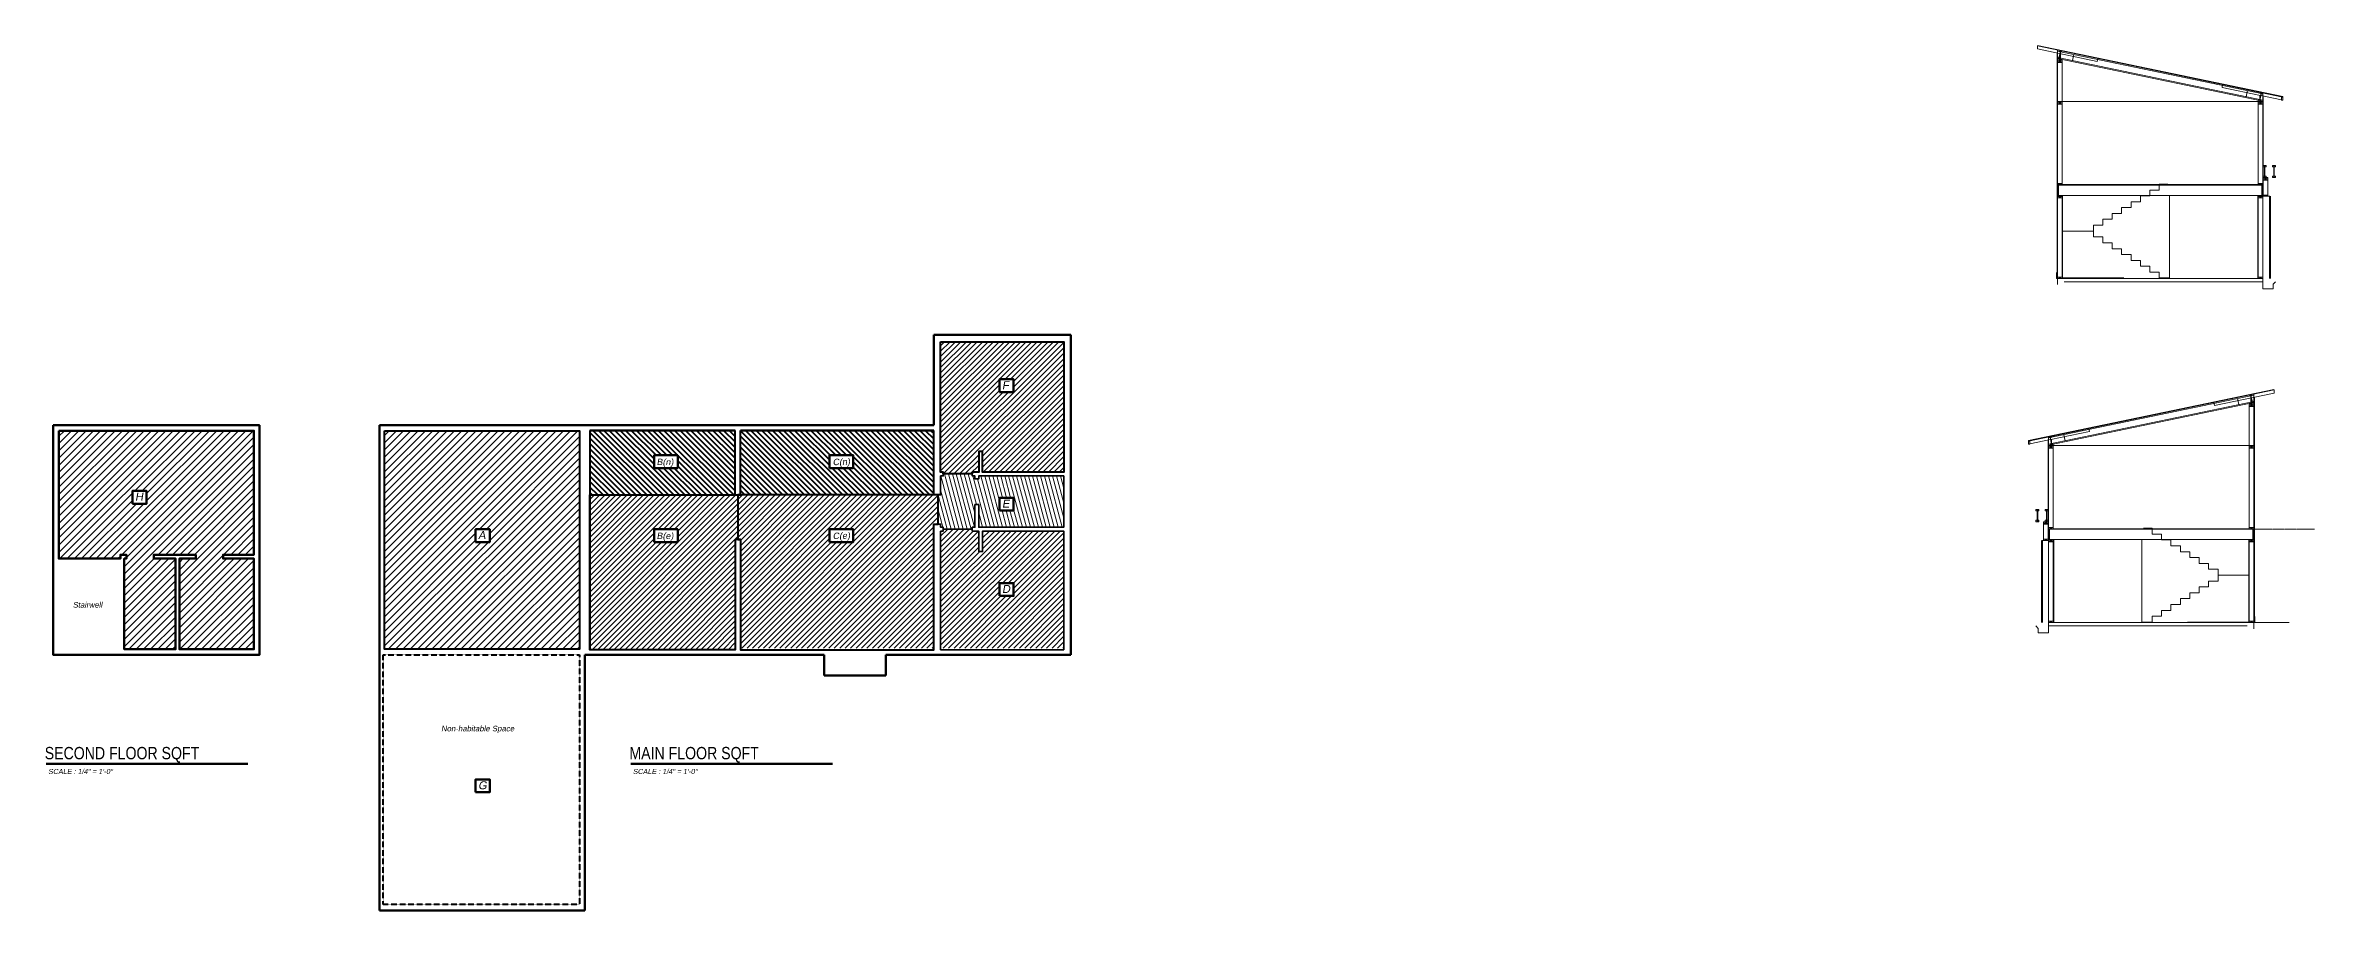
# Model space of a CAD drawing. Header units: inches. Extents: x -3905 to 10892, y 1064 to 9590.
# Drawn here: x -3905 to -1253, y 2742 to 3753 of the extents above; entities that cross this region are included whole.
import ezdxf

# ---------------------------------------------------------------- set-up
doc = ezdxf.new("R2010")
doc.units = ezdxf.units.IN
doc.header["$MEASUREMENT"] = 0
doc.linetypes.add('HIDDEN', pattern=[0.375, 0.25, -0.125])
doc.linetypes.add('MYPHANTOM', pattern=[1.6875, 1.25, -0.0625, 0.125, -0.0625, 0.125, -0.0625])
doc.layers.add('ELEVATIONS', color=40, linetype='Continuous', lineweight=0)
doc.layers.add('Footage', color=84, linetype='Continuous')
doc.styles.get("Standard").update_dxf_attribs({"font": 'arial.ttf', "oblique": 10})
doc.styles.add('Title', font='swissck.ttf')
pattern_1 = [(45, (-4630.045, 733.6212), (-3.1819805, 3.1819805), [])]

# ---------------------------------------------------------------- blocks, each defined once
blk = doc.blocks.new('*U461')
at = {"color": 0, "lineweight": 0}
blk.add_line((0, 0), (5.5, 1.5), dxfattribs=at)
blk.add_lwpolyline([(0, 0), (5.5, 0), (5.5, 1.5), (0, 1.5)], close=True, dxfattribs=at)
blk = doc.blocks.new('*U24')
at = {"color": 0}
for p, q in [((0.96875, 0.5625), (0.96875, 8.9375)), ((1.34375, 8.9375), (0.96875, 8.9375)), ((1.34375, 0.5625), (0.96875, 0.5625)), ((1.34375, 0.5625), (1.34375, 8.9375))]:
    blk.add_line(p, q, dxfattribs=at)
for points in [[(1.34375, 8.375), (2.3125, 8.375), (2.3125, 9.5), (0, 9.5), (0, 8.375), (0.96875, 8.375)], [(1.34375, 1.125), (2.3125, 1.125), (2.3125, 0), (0, 0), (0, 1.125), (0.96875, 1.125)]]:
    blk.add_lwpolyline(points, dxfattribs=at)
blk = doc.blocks.new('BCI 9-12')
at = {"color": 0}
for p, q in [((0.96875, 0.5625), (0.96875, 8.9375)), ((1.34375, 8.9375), (0.96875, 8.9375)), ((1.34375, 0.5625), (0.96875, 0.5625)), ((1.34375, 0.5625), (1.34375, 8.9375))]:
    blk.add_line(p, q, dxfattribs=at)
for points in [[(1.34375, 8.375), (2.3125, 8.375), (2.3125, 9.5), (0, 9.5), (0, 8.375), (0.96875, 8.375)], [(1.34375, 1.125), (2.3125, 1.125), (2.3125, 0), (0, 0), (0, 1.125), (0.96875, 1.125)]]:
    blk.add_lwpolyline(points, dxfattribs=at)
blk = doc.blocks.new('*U23')
at = {"color": 0}
for p, q in [((0.96875, 0.5625), (0.96875, 8.9375)), ((1.34375, 8.9375), (0.96875, 8.9375)), ((1.34375, 0.5625), (0.96875, 0.5625)), ((1.34375, 0.5625), (1.34375, 8.9375))]:
    blk.add_line(p, q, dxfattribs=at)
for points in [[(1.34375, 8.375), (2.3125, 8.375), (2.3125, 9.5), (0, 9.5), (0, 8.375), (0.96875, 8.375)], [(1.34375, 1.125), (2.3125, 1.125), (2.3125, 0), (0, 0), (0, 1.125), (0.96875, 1.125)]]:
    blk.add_lwpolyline(points, dxfattribs=at)

msp = doc.modelspace()

# ---------------------------------------------------------------- hatches: boundary and pattern name
at = {"layer": 'Footage', "linetype": 'Continuous', "lineweight": 5}
h = msp.add_hatch(dxfattribs=at)
h.set_pattern_fill('ANSI31', color=254, scale=36)
h.set_pattern_definition(pattern_1)
h.paths.add_polyline_path([(-2714.79878, 3406.80251), (-2858.79878, 3406.80251), (-2858.79878, 3254.55251), (-2854.79878, 3254.55251), (-2855.79878, 3252.30251), (-2821.79878, 3252.30251), (-2821.79878, 3254.55251), (-2814.29878, 3254.55251), (-2814.29878, 3278.55251), (-2809.79878, 3278.55251), (-2809.79878, 3254.55251), (-2714.79878, 3254.55251)])
h.paths.add_polyline_path([(-2790.01748, 3362.93373), (-2773.43924, 3362.93373), (-2773.43924, 3347.99974), (-2790.01748, 3347.99974)], flags=16)
h.paths.add_polyline_path([(-2789.38695, 3349.09401), (-2775.08237, 3349.09401), (-2775.08237, 3363.12114), (-2789.38695, 3363.12114)], flags=24)
at = {"layer": 'Footage', "linetype": 'Continuous', "lineweight": 9}
h = msp.add_hatch(dxfattribs=at)
h.set_pattern_fill('ANSI31', color=254, scale=48)
h.set_pattern_definition([(45, (-4190.465, 0), (-4.242641, 4.242641), [])])
h.paths.add_polyline_path([(-3661.4512, 3302.80251), (-3889.4512, 3302.80251), (-3889.4512, 3153.30251), (-3817.4512, 3153.30251), (-3817.4512, 3157.80251), (-3810.4512, 3157.80251), (-3810.4512, 3153.30251), (-3812.9512, 3153.30251), (-3812.9512, 3047.30251), (-3752.9512, 3047.30251), (-3752.9512, 3153.30251), (-3778.44648, 3153.30251), (-3778.4512, 3157.80251), (-3729.4512, 3157.80251), (-3729.45336, 3153.30251), (-3748.4512, 3153.30251), (-3748.4512, 3047.30251), (-3661.4512, 3047.30251), (-3661.4512, 3153.30251), (-3697.4512, 3153.30251), (-3697.4512, 3157.80251), (-3661.4512, 3157.80251)])
h.paths.add_polyline_path([(-3786.76772, 3217.46466), (-3803.34596, 3217.46466), (-3803.34596, 3232.39865), (-3786.76772, 3232.39865)], flags=16)
h.paths.add_polyline_path([(-3802.71543, 3218.55893), (-3786.95647, 3218.55893), (-3786.95647, 3232.58606), (-3802.71543, 3232.58606)], flags=24)
at = {"layer": 'Footage', "linetype": 'Continuous', "lineweight": 5}
h = msp.add_hatch(dxfattribs=at)
h.set_pattern_fill('ANSI31', color=254, scale=48)
h.set_pattern_definition([(45, (-4630.045, 733.621), (-4.242641, 4.242641), [])])
h.paths.add_polyline_path([(-3280.79878, 3302.80251), (-3508.79878, 3302.80251), (-3508.79878, 3047.30251), (-3280.79878, 3047.30251)])
h.paths.add_polyline_path([(-3402.30982, 3187.68823), (-3385.73157, 3187.68823), (-3385.73157, 3172.75424), (-3402.30982, 3172.75424)], flags=16)
h.paths.add_polyline_path([(-3401.69842, 3173.84851), (-3386.622, 3173.84851), (-3386.622, 3187.87564), (-3401.69842, 3187.87564)], flags=24)
at = {"layer": 'Footage', "linetype": 'Continuous', "lineweight": 40}
h = msp.add_hatch(dxfattribs=at)
h.set_pattern_fill('ANSI31', color=256, scale=36, angle=90)
h.paths.add_polyline_path([(-3098.79878, 3303.30251), (-3268.79878, 3303.30251), (-3268.79878, 3227.80251), (-3098.79878, 3227.80251)])
h.paths.add_polyline_path([(-3165.99966, 3259.1589), (-3193.72056, 3259.1589), (-3193.72056, 3274.0929), (-3165.99966, 3274.0929)], flags=16)
h.paths.add_polyline_path([(-3193.59203, 3257.93956), (-3167.21464, 3257.93956), (-3167.21464, 3272.65178), (-3193.59203, 3272.65178)], flags=24)
h = msp.add_hatch(dxfattribs=at)
h.set_pattern_fill('ANSI31', color=256, scale=36, angle=90)
h.paths.add_polyline_path([(-2866.79878, 3303.30251), (-3092.79878, 3303.30251), (-3092.79878, 3227.80251), (-2866.79878, 3227.80251)])
h.paths.add_polyline_path([(-2988.80364, 3259.1589), (-2988.80364, 3274.0929), (-2960.97821, 3274.0929), (-2960.97821, 3259.1589)], flags=16)
h.paths.add_polyline_path([(-2987.57912, 3257.75988), (-2960.63559, 3258.51248), (-2961.04638, 3273.21896), (-2987.98991, 3272.46636)], flags=24)
at = {"layer": 'Footage', "linetype": 'Continuous', "lineweight": 5}
h = msp.add_hatch(dxfattribs=at)
h.set_pattern_fill('ANSI31', color=254, scale=36, angle=60)
h.set_pattern_definition([(105, (-4630.045, 733.6212), (-4.346666, -1.164686), [])])
h.paths.add_polyline_path([(-2714.79878, 3250.05251), (-2814.29878, 3250.05251), (-2814.29878, 3246.55251), (-2818.79878, 3246.55251), (-2818.79878, 3250.05251), (-2821.79878, 3250.05251), (-2821.79878, 3252.30251), (-2855.79878, 3252.30251), (-2855.79878, 3250.05251), (-2858.79878, 3250.05251), (-2858.79878, 3227.80251), (-2861.79878, 3227.80251), (-2861.79878, 3193.80251), (-2858.79878, 3193.80251), (-2858.79878, 3190.05251), (-2855.79878, 3190.05251), (-2855.79878, 3187.80251), (-2821.79878, 3187.80251), (-2821.79878, 3190.05251), (-2818.79878, 3190.05251), (-2818.79878, 3216.55251), (-2814.29878, 3216.55251), (-2814.29878, 3190.05251), (-2714.79878, 3190.05251)])
h.paths.add_polyline_path([(-2773.43924, 3209.43426), (-2790.01748, 3209.43426), (-2790.01748, 3224.36825), (-2773.43924, 3224.36825)], flags=16)
h.paths.add_polyline_path([(-2789.38695, 3210.52853), (-2774.3488, 3210.52853), (-2774.3488, 3224.55566), (-2789.38695, 3224.55566)], flags=24)
h = msp.add_hatch(dxfattribs=at)
h.set_pattern_fill('ANSI31', color=254, scale=36)
h.paths.add_polyline_path([(-3098.79878, 3175.80251), (-3095.79878, 3175.80251), (-3095.79878, 3227.80251), (-3098.79878, 3227.80251), (-3268.79878, 3227.80251), (-3268.79878, 3046.80251), (-3098.79878, 3046.80251)])
h.paths.add_polyline_path([(-3165.99966, 3172.75424), (-3193.72056, 3172.75424), (-3193.72056, 3187.68823), (-3165.99966, 3187.68823)], flags=16)
h.paths.add_polyline_path([(-3193.59203, 3171.5349), (-3166.05624, 3171.5349), (-3166.05624, 3186.24712), (-3193.59203, 3186.24712)], flags=24)
h = msp.add_hatch(dxfattribs=at)
h.set_pattern_fill('ANSI31', color=254, scale=36)
h.set_pattern_definition(pattern_1)
h.paths.add_polyline_path([(-2866.79878, 3193.80251), (-2861.79878, 3193.80251), (-2861.79878, 3227.80251), (-3095.79878, 3227.80251), (-3095.79878, 3175.80251), (-3092.79878, 3175.80251), (-3092.79878, 3048.80251), (-2866.79878, 3048.80251)])
h.paths.add_polyline_path([(-2988.80364, 3172.75424), (-2988.80364, 3187.68823)], flags=16)
h.paths.add_polyline_path([(-2988.28097, 3173.6093), (-2960.84212, 3173.6093), (-2960.84212, 3188.11485), (-2988.28097, 3188.11485)], flags=16)
h = msp.add_hatch(dxfattribs=at)
h.set_pattern_fill('ANSI31', color=254, scale=36)
h.set_pattern_definition(pattern_1)
h.paths.add_polyline_path([(-2714.79878, 3185.55251), (-2809.79878, 3185.55251), (-2809.79878, 3161.55251), (-2814.29878, 3161.55251), (-2814.29878, 3185.55251), (-2821.79878, 3185.55251), (-2821.79878, 3187.80251), (-2855.79878, 3187.80251), (-2855.79878, 3185.55251), (-2858.79878, 3185.55251), (-2858.79878, 3048.80251), (-2714.79878, 3048.80251)])
h.paths.add_polyline_path([(-2790.01748, 3124.65978), (-2773.43924, 3124.65978), (-2773.43924, 3109.72579), (-2790.01748, 3109.72579)], flags=16)
h.paths.add_polyline_path([(-2789.38695, 3110.82006), (-2773.62799, 3110.82006), (-2773.62799, 3124.84719), (-2789.38695, 3124.84719)], flags=24)

# ---------------------------------------------------------------- linework, layer by layer
at = {"layer": 'ELEVATIONS', "linetype": 'Continuous', "lineweight": 0}
for p, q in [((-1289.94924, 3692.96241), (-1576.9403, 3752.75221)), ((-1576.9403, 3752.75221), (-1576.9403, 3749.17707)), ((-1507.16755, 3734.64108), (-1576.9403, 3749.17707)), ((-1289.94924, 3693.60083), (-1576.81283, 3753.36408)), ((-1553.94477, 3488.61696), (-1553.94477, 3744.38633)), ((-1553.44477, 3738.15334), (-1553.44477, 3747.85731)), ((-1313.44477, 3696.70816), (-1553.44477, 3746.70816)), ((-1549.94477, 3737.42417), (-1549.94477, 3743.553)), ((-1535.82313, 3735.63132), (-1534.34446, 3742.72892)), ((-1313.44477, 3688.15334), (-1553.44477, 3738.15334)), ((-1553.44477, 3736.5075), (-1553.44477, 3738.0075)), ((-1553.44477, 3738.0075), (-1552.74477, 3738.0075)), ((-1553.44477, 3687.65334), (-1553.44477, 3736.5075)), ((-1313.44477, 3689.30249), (-1553.21533, 3739.25469)), ((-1547.94477, 3736.5075), (-1547.94477, 3737.0075)), ((-1547.94477, 3687.65334), (-1547.94477, 3736.5075)), ((-1506.45371, 3738.06751), (-1507.16755, 3734.64108)), ((-1547.94477, 3687.65334), (-1313.44477, 3687.65334)), ((-1360.43583, 3707.64712), (-1361.14967, 3704.22068)), ((-1316.07266, 3694.82964), (-1361.14967, 3704.22068)), ((-1331.29587, 3700.42714), (-1332.77454, 3693.32953)), ((-1318.94477, 3687.65334), (-1318.94477, 3689.15334)), ((-1318.94477, 3689.15334), (-1318.24477, 3689.15334)), ((-1318.94477, 3590.52834), (-1318.94477, 3687.65334)), ((-1316.94477, 3690.6435), (-1316.94477, 3695.01133)), ((-1315.75143, 3689.78305), (-1316.69982, 3689.98063)), ((-1291.44924, 3689.69976), (-1315.70554, 3694.75316)), ((-1313.44477, 3688.15334), (-1313.44477, 3697.85731)), ((-1313.44477, 3687.65334), (-1313.44477, 3689.15334)), ((-1313.44477, 3590.52834), (-1313.44477, 3687.65334)), ((-1312.94477, 3578.02834), (-1312.94477, 3694.178)), ((-1291.44924, 3692.96241), (-1291.44924, 3693.27491)), ((-1291.44924, 3692.96241), (-1291.44924, 3689.46241)), ((-1289.94924, 3692.96241), (-1291.44924, 3692.96241)), ((-1291.44924, 3689.46241), (-1289.94924, 3689.46241)), ((-1289.94924, 3692.96241), (-1289.94924, 3693.60083)), ((-1289.94924, 3692.96241), (-1289.94924, 3689.46241)), ((-1553.44477, 3590.52834), (-1553.44477, 3684.65334)), ((-1547.94477, 3590.52834), (-1547.94477, 3684.65334)), ((-1552.31977, 3589.90334), (-1313.44477, 3589.90334)), ((-1434.44477, 3584.27834), (-1445.44477, 3584.27834)), ((-1445.44477, 3584.27834), (-1445.44477, 3577.42678)), ((-1434.44477, 3591.1299), (-1434.44477, 3584.27834)), ((-1307.44477, 3598.7348), (-1312.94477, 3598.7348)), ((-1307.44477, 3578.40334), (-1307.44477, 3598.7348)), ((-1553.44477, 3578.02834), (-1313.44477, 3578.02834)), ((-1553.44477, 3480.90334), (-1553.44477, 3578.02834)), ((-1547.94477, 3480.90334), (-1547.94477, 3578.02834)), ((-1547.44477, 3481.40334), (-1547.44477, 3578.02834)), ((-1478.44477, 3556.87209), (-1489.44477, 3556.87209)), ((-1489.44477, 3556.87209), (-1489.44477, 3550.02053)), ((-1467.44477, 3563.72365), (-1478.44477, 3563.72365)), ((-1478.44477, 3563.72365), (-1478.44477, 3556.87209)), ((-1456.44477, 3570.57521), (-1467.44477, 3570.57521)), ((-1467.44477, 3570.57521), (-1467.44477, 3563.72365)), ((-1445.44477, 3577.42678), (-1456.44477, 3577.42678)), ((-1456.44477, 3577.42678), (-1456.44477, 3570.57521)), ((-1422.44477, 3578.02834), (-1422.44477, 3480.90334)), ((-1313.44477, 3576.90334), (-1305.44477, 3576.90334)), ((-1547.94477, 3536.21584), (-1511.44477, 3536.21584)), ((-1500.44477, 3543.16896), (-1511.44477, 3543.16896)), ((-1511.44477, 3543.16896), (-1511.44477, 3536.3174)), ((-1511.44477, 3536.21584), (-1511.44477, 3529.36428)), ((-1511.44477, 3529.36428), (-1500.44477, 3529.36428)), ((-1489.44477, 3550.02053), (-1500.44477, 3550.02053)), ((-1500.44477, 3550.02053), (-1500.44477, 3543.16896)), ((-1500.44477, 3529.36428), (-1500.44477, 3522.51271)), ((-1500.44477, 3522.51271), (-1489.44477, 3522.51271)), ((-1489.44477, 3522.51271), (-1489.44477, 3515.66115)), ((-1489.44477, 3515.66115), (-1478.44477, 3515.66115)), ((-1478.44477, 3515.66115), (-1478.44477, 3508.80959)), ((-1478.44477, 3508.80959), (-1467.44477, 3508.80959)), ((-1467.44477, 3508.80959), (-1467.44477, 3501.95803)), ((-1467.44477, 3501.95803), (-1456.44477, 3501.95803)), ((-1456.44477, 3501.95803), (-1456.44477, 3495.10646)), ((-1554.44477, 3480.90334), (-1554.44477, 3487.88732)), ((-1553.94477, 3480.90334), (-1554.44477, 3480.90334)), ((-1553.94477, 3480.90334), (-1553.94477, 3488.61696)), ((-1553.94477, 3488.61696), (-1553.94477, 3480.90334)), ((-1553.44477, 3480.90334), (-1553.94477, 3480.90334)), ((-1553.44477, 3480.90334), (-1553.44477, 3473.6758)), ((-1547.94477, 3480.90334), (-1547.94477, 3481.40334)), ((-1547.94477, 3481.40334), (-1511.94477, 3481.40334)), ((-1475.94477, 3481.40334), (-1511.94477, 3481.40334)), ((-1456.44477, 3495.10646), (-1445.44477, 3495.10646)), ((-1445.44477, 3495.10646), (-1445.44477, 3488.2549)), ((-1445.44477, 3488.2549), (-1434.44477, 3488.2549)), ((-1434.44477, 3488.2549), (-1434.44477, 3481.40334)), ((-1434.44477, 3481.40334), (-1422.96681, 3481.40334)), ((-1587.33052, 3291.33454), (-1300.46693, 3351.09779)), ((-1587.33052, 3290.69612), (-1300.33946, 3350.48593)), ((-1563.83499, 3294.44187), (-1323.83499, 3344.44187)), ((-1370.11221, 3332.37479), (-1300.33946, 3346.91078)), ((-1323.83499, 3335.88705), (-1323.83499, 3345.59103)), ((-1323.33499, 3086.35067), (-1323.33499, 3342.12004)), ((-1300.33946, 3350.48593), (-1300.33946, 3346.91078)), ((-1563.83499, 3287.03621), (-1324.06444, 3336.98841)), ((-1563.83499, 3285.88705), (-1323.83499, 3335.88705)), ((-1370.82605, 3335.80122), (-1370.11221, 3332.37479)), ((-1341.45664, 3333.36503), (-1342.93531, 3340.46264)), ((-1329.33499, 3334.24122), (-1329.33499, 3334.74122)), ((-1329.33499, 3285.38705), (-1329.33499, 3334.24122)), ((-1327.33499, 3335.15789), (-1327.33499, 3341.28671)), ((-1323.83499, 3335.74122), (-1324.53499, 3335.74122)), ((-1323.83499, 3334.24122), (-1323.83499, 3335.74122)), ((-1323.83499, 3285.38705), (-1323.83499, 3334.24122)), ((-1587.33052, 3290.69612), (-1587.33052, 3291.33454)), ((-1587.33052, 3290.69612), (-1587.33052, 3287.19612)), ((-1587.33052, 3290.69612), (-1585.83052, 3290.69612)), ((-1585.83052, 3287.43348), (-1561.57422, 3292.48687)), ((-1585.83052, 3290.69612), (-1585.83052, 3291.00862)), ((-1585.83052, 3290.69612), (-1585.83052, 3287.19612)), ((-1564.33499, 3175.76205), (-1564.33499, 3291.91171)), ((-1563.83499, 3285.88705), (-1563.83499, 3295.59103)), ((-1561.2071, 3292.56335), (-1516.13009, 3301.9544)), ((-1560.33499, 3288.37721), (-1560.33499, 3292.74504)), ((-1545.98389, 3298.16085), (-1544.50523, 3291.06324)), ((-1516.84393, 3305.38083), (-1516.13009, 3301.9544)), ((-1585.83052, 3287.19612), (-1587.33052, 3287.19612)), ((-1563.83499, 3285.38705), (-1563.83499, 3286.88705)), ((-1563.83499, 3188.26205), (-1563.83499, 3285.38705)), ((-1329.33499, 3285.38705), (-1563.83499, 3285.38705)), ((-1561.52833, 3287.51676), (-1560.57994, 3287.71434)), ((-1558.33499, 3286.88705), (-1559.03499, 3286.88705)), ((-1558.33499, 3285.38705), (-1558.33499, 3286.88705)), ((-1558.33499, 3188.26205), (-1558.33499, 3285.38705)), ((-1329.33499, 3188.26205), (-1329.33499, 3282.38705)), ((-1323.83499, 3188.26205), (-1323.83499, 3282.38705)), ((-1569.83499, 3176.13705), (-1569.83499, 3196.46852)), ((-1569.83499, 3196.46852), (-1564.33499, 3196.46852)), ((-1324.95999, 3187.63705), (-1563.83499, 3187.63705)), ((-1442.83499, 3188.86361), (-1442.83499, 3182.01205)), ((-1563.83499, 3174.63705), (-1571.83499, 3174.63705)), ((-1323.83499, 3175.76205), (-1563.83499, 3175.76205)), ((-1454.83499, 3175.76205), (-1454.83499, 3078.63705)), ((-1442.83499, 3182.01205), (-1431.83499, 3182.01205)), ((-1431.83499, 3182.01205), (-1431.83499, 3175.16049)), ((-1431.83499, 3175.16049), (-1420.83499, 3175.16049)), ((-1420.83499, 3175.16049), (-1420.83499, 3168.30893)), ((-1420.83499, 3168.30893), (-1409.83499, 3168.30893)), ((-1409.83499, 3168.30893), (-1409.83499, 3161.45736)), ((-1409.83499, 3161.45736), (-1398.83499, 3161.45736)), ((-1398.83499, 3161.45736), (-1398.83499, 3154.6058)), ((-1329.83499, 3079.13705), (-1329.83499, 3175.76205)), ((-1329.33499, 3078.63705), (-1329.33499, 3175.76205)), ((-1323.83499, 3078.63705), (-1323.83499, 3175.76205)), ((-1398.83499, 3154.6058), (-1387.83499, 3154.6058)), ((-1387.83499, 3154.6058), (-1387.83499, 3147.75424)), ((-1387.83499, 3147.75424), (-1376.83499, 3147.75424)), ((-1376.83499, 3147.75424), (-1376.83499, 3140.90268)), ((-1376.83499, 3140.90268), (-1365.83499, 3140.90268)), ((-1365.83499, 3140.90268), (-1365.83499, 3134.05111)), ((-1365.83499, 3133.94955), (-1365.83499, 3127.09799)), ((-1329.33499, 3133.94955), (-1365.83499, 3133.94955)), ((-1398.83499, 3106.5433), (-1409.83499, 3106.5433)), ((-1409.83499, 3106.5433), (-1409.83499, 3099.69174)), ((-1387.83499, 3113.39486), (-1398.83499, 3113.39486)), ((-1398.83499, 3113.39486), (-1398.83499, 3106.5433)), ((-1376.83499, 3120.24643), (-1387.83499, 3120.24643)), ((-1387.83499, 3120.24643), (-1387.83499, 3113.39486)), ((-1365.83499, 3127.09799), (-1376.83499, 3127.09799)), ((-1376.83499, 3127.09799), (-1376.83499, 3120.24643)), ((-1442.83499, 3079.13705), (-1454.31296, 3079.13705)), ((-1431.83499, 3085.98861), (-1442.83499, 3085.98861)), ((-1442.83499, 3085.98861), (-1442.83499, 3079.13705)), ((-1420.83499, 3092.84018), (-1431.83499, 3092.84018)), ((-1431.83499, 3092.84018), (-1431.83499, 3085.98861)), ((-1409.83499, 3099.69174), (-1420.83499, 3099.69174)), ((-1420.83499, 3099.69174), (-1420.83499, 3092.84018)), ((-1401.33499, 3079.13705), (-1365.33499, 3079.13705)), ((-1329.33499, 3079.13705), (-1365.33499, 3079.13705)), ((-1329.33499, 3078.63705), (-1329.33499, 3079.13705)), ((-1323.83499, 3078.63705), (-1323.83499, 3071.40951)), ((-1323.83499, 3078.63705), (-1323.33499, 3078.63705)), ((-1323.33499, 3078.63705), (-1323.33499, 3086.35067)), ((-1323.33499, 3086.35067), (-1323.33499, 3078.63705)), ((-1323.33499, 3078.63705), (-1322.83499, 3078.63705)), ((-1322.83499, 3078.63705), (-1322.83499, 3085.62104))]:
    msp.add_line(p, q, dxfattribs=at)
at = {"layer": 'ELEVATIONS', "lineweight": 0}
for p, q in [((-1434.44477, 3591.1299), (-1424.4765, 3591.1299)), ((-1319.44477, 3480.90334), (-1319.44477, 3578.02834)), ((-1318.94477, 3480.90334), (-1318.94477, 3578.02834)), ((-1313.44477, 3578.02834), (-1313.44477, 3480.90334)), ((-1313.44477, 3480.90334), (-1313.44477, 3576.90334)), ((-1321.44477, 3480.90334), (-1319.94477, 3480.90334)), ((-1314.94477, 3480.90334), (-1319.94477, 3480.90334)), ((-1318.69477, 3480.94251), (-1319.19477, 3480.94251)), ((-1313.44477, 3480.90334), (-1314.94477, 3480.90334)), ((-1313.44477, 3480.90334), (-1313.44477, 3468.90334)), ((-1313.44477, 3480.90334), (-1313.44477, 3468.90334)), ((-1442.83499, 3188.86361), (-1452.80327, 3188.86361)), ((-1563.83499, 3175.76205), (-1563.83499, 3078.63705)), ((-1563.83499, 3078.63705), (-1563.83499, 3174.63705)), ((-1558.33499, 3078.63705), (-1558.33499, 3175.76205)), ((-1557.83499, 3078.63705), (-1557.83499, 3175.76205)), ((-1563.83499, 3078.63705), (-1563.83499, 3066.63705)), ((-1563.83499, 3078.63705), (-1563.83499, 3066.63705)), ((-1563.83499, 3078.63705), (-1562.33499, 3078.63705)), ((-1562.33499, 3078.63705), (-1557.33499, 3078.63705)), ((-1558.58499, 3078.67623), (-1558.08499, 3078.67623)), ((-1555.83499, 3078.63705), (-1557.33499, 3078.63705))]:
    msp.add_line(p, q, dxfattribs=at)
at = {"layer": 'ELEVATIONS', "lineweight": 40}
for p, q in [((-1305.44477, 3576.90334), (-1305.44477, 3480.90334)), ((-1571.83499, 3174.63705), (-1571.83499, 3078.63705))]:
    msp.add_line(p, q, dxfattribs=at)
at = {"layer": 'ELEVATIONS', "lineweight": 9}
for p, q in [((-1553.44477, 3480.90334), (-1313.44477, 3480.90334)), ((-1545.44477, 3476.90334), (-1313.44477, 3476.90334)), ((-1313.44477, 3480.90334), (-1313.44477, 3468.90334)), ((-1301.44477, 3474.00207), (-1298.5435, 3476.90334)), ((-1301.44477, 3468.90334), (-1313.44477, 3468.90334)), ((-1301.44477, 3468.90334), (-1301.44477, 3474.00207)), ((-1323.83499, 3078.63705), (-1563.83499, 3078.63705)), ((-1563.83499, 3078.63705), (-1563.83499, 3066.63705)), ((-1575.83499, 3071.73578), (-1578.73626, 3074.63705)), ((-1575.83499, 3066.63705), (-1575.83499, 3071.73578)), ((-1575.83499, 3066.63705), (-1563.83499, 3066.63705)), ((-1331.83499, 3074.63705), (-1563.83499, 3074.63705))]:
    msp.add_line(p, q, dxfattribs=at)
at = {"layer": 'ELEVATIONS', "linetype": 'MYPHANTOM', "lineweight": 5}
msp.add_line((-1323.83499, 3187.63705), (-1252.91433, 3187.63705), dxfattribs=at)
at = {"layer": 'ELEVATIONS', "linetype": 'Continuous', "lineweight": 5}
msp.add_line((-1282.83775, 3078.63705), (-1323.83499, 3078.63705), dxfattribs=at)
at = {"layer": 'ELEVATIONS', "linetype": 'Continuous', "lineweight": 0}
for points in [[(-1553.44477, 3589.90334), (-1505.44477, 3589.90334), (-1505.44477, 3590.52834), (-1553.44477, 3590.52834)], [(-1552.31977, 3578.02834), (-1553.44477, 3578.02834), (-1553.44477, 3589.90334), (-1552.31977, 3589.90334)], [(-1505.44477, 3589.90334), (-1457.44477, 3589.90334), (-1457.44477, 3590.52834), (-1505.44477, 3590.52834)], [(-1457.44477, 3589.90334), (-1409.44477, 3589.90334), (-1409.44477, 3590.52834), (-1457.44477, 3590.52834)], [(-1409.44477, 3589.90334), (-1361.44477, 3589.90334), (-1361.44477, 3590.52834), (-1409.44477, 3590.52834)], [(-1361.44477, 3589.90334), (-1313.44477, 3589.90334), (-1313.44477, 3590.52834), (-1361.44477, 3590.52834)], [(-1313.44477, 3578.02834), (-1314.56977, 3578.02834), (-1314.56977, 3589.90334), (-1313.44477, 3589.90334)], [(-1515.83499, 3187.63705), (-1563.83499, 3187.63705), (-1563.83499, 3188.26205), (-1515.83499, 3188.26205)], [(-1563.83499, 3175.76205), (-1562.70999, 3175.76205), (-1562.70999, 3187.63705), (-1563.83499, 3187.63705)], [(-1467.83499, 3187.63705), (-1515.83499, 3187.63705), (-1515.83499, 3188.26205), (-1467.83499, 3188.26205)], [(-1419.83499, 3187.63705), (-1467.83499, 3187.63705), (-1467.83499, 3188.26205), (-1419.83499, 3188.26205)], [(-1371.83499, 3187.63705), (-1419.83499, 3187.63705), (-1419.83499, 3188.26205), (-1371.83499, 3188.26205)], [(-1323.83499, 3187.63705), (-1371.83499, 3187.63705), (-1371.83499, 3188.26205), (-1323.83499, 3188.26205)], [(-1324.95999, 3175.76205), (-1323.83499, 3175.76205), (-1323.83499, 3187.63705), (-1324.95999, 3187.63705)]]:
    msp.add_lwpolyline(points, close=True, dxfattribs=at)
at = {"layer": 'Footage', "linetype": 'Continuous', "lineweight": 70}
for p, q in [((-2866.79878, 3309.30251), (-2866.79878, 3414.80251)), ((-2866.79878, 3414.80251), (-2706.79878, 3414.80251)), ((-2706.79878, 3414.80251), (-2706.79878, 3040.80251)), ((-3514.79878, 3309.30251), (-3274.79878, 3309.30251)), ((-3514.79878, 2741.80251), (-3514.79878, 3309.30251)), ((-3274.79878, 3309.30251), (-2866.79878, 3309.30251)), ((-3268.79878, 3303.30251), (-3098.79878, 3303.30251)), ((-3092.79878, 3303.30251), (-2866.79878, 3303.30251)), ((-2994.79878, 3040.80251), (-3274.79878, 3040.80251)), ((-3274.79878, 3040.80251), (-3274.79878, 2741.80251)), ((-2994.79878, 3016.80251), (-2994.79878, 3040.80251)), ((-2706.79878, 3040.80251), (-2922.79878, 3040.80251)), ((-2922.79878, 3040.80251), (-2922.79878, 3016.80251)), ((-2922.79878, 3016.80251), (-2994.79878, 3016.80251)), ((-3668.69279, 2913.5156), (-3904.12615, 2913.5156)), ((-2985.33871, 2913.5156), (-3220.77207, 2913.5156)), ((-3274.79878, 2741.80251), (-3514.79878, 2741.80251))]:
    msp.add_line(p, q, dxfattribs=at)
at = {"layer": 'Footage', "linetype": 'Continuous', "lineweight": 40}
for p, q in [((-3268.79878, 3303.30251), (-3268.79878, 3227.80251)), ((-3098.79878, 3227.80251), (-3098.79878, 3303.30251)), ((-3092.79878, 3227.80251), (-3092.79878, 3303.30251)), ((-3268.79878, 3227.80251), (-3268.79878, 3046.80251)), ((-3098.79878, 3227.80251), (-3092.79878, 3227.80251)), ((-3092.79878, 3175.80251), (-3098.79878, 3175.80251)), ((-3098.79878, 3175.80251), (-3098.79878, 3046.80251)), ((-3098.79878, 3046.80251), (-3268.79878, 3046.80251))]:
    msp.add_line(p, q, dxfattribs=at)
for points in [[(-2858.79878, 3406.80251), (-2714.79878, 3406.80251), (-2714.79878, 3254.55251), (-2809.79878, 3254.55251), (-2809.79878, 3278.55251), (-2814.29878, 3278.55251), (-2814.29878, 3254.55251), (-2821.79878, 3254.55251), (-2821.79878, 3252.30251), (-2855.79878, 3252.30251), (-2855.79878, 3254.55251), (-2858.79878, 3254.55251), (-2858.79878, 3406.80251)], [(-2858.79878, 3227.80251), (-2866.79878, 3227.80251), (-2866.79878, 3303.30251)], [(-3095.79878, 3227.80251), (-3095.79878, 3175.80251), (-3098.79878, 3175.80251), (-3098.79878, 3046.80251), (-3268.79878, 3046.80251), (-3268.79878, 3227.80251), (-3095.79878, 3227.80251)], [(-3095.79878, 3227.80251), (-3095.79878, 3175.80251), (-3092.79878, 3175.80251), (-3092.79878, 3046.80251), (-2866.79878, 3046.80251), (-2866.79878, 3193.80251), (-2861.79878, 3193.80251), (-2861.79878, 3227.80251), (-3095.79878, 3227.80251)]]:
    msp.add_lwpolyline(points, dxfattribs=at)
at = {"layer": 'Footage', "linetype": 'Continuous', "lineweight": 50}
for points in [[(-2790.01748, 3347.99974), (-2773.43924, 3347.99974), (-2773.43924, 3362.93373), (-2790.01748, 3362.93373)], [(-3895.9512, 3309.30251), (-3654.9512, 3309.30251), (-3654.9512, 3040.80251), (-3895.9512, 3040.80251)], [(-3193.72056, 3259.1589), (-3165.99966, 3259.1589), (-3165.99966, 3274.0929), (-3193.72056, 3274.0929)], [(-2988.80364, 3259.1589), (-2960.97821, 3259.1589), (-2960.97821, 3274.0929), (-2988.80364, 3274.0929)], [(-3803.34596, 3217.46466), (-3786.76772, 3217.46466), (-3786.76772, 3232.39865), (-3803.34596, 3232.39865)], [(-2790.01748, 3209.43426), (-2773.43924, 3209.43426), (-2773.43924, 3224.36825), (-2790.01748, 3224.36825)], [(-3402.30982, 3172.75424), (-3385.73157, 3172.75424), (-3385.73157, 3187.68823), (-3402.30982, 3187.68823)], [(-3193.72056, 3172.75424), (-3165.99966, 3172.75424), (-3165.99966, 3187.68823), (-3193.72056, 3187.68823)], [(-2988.80364, 3172.75424), (-2960.97821, 3172.75424), (-2960.97821, 3187.68823), (-2988.80364, 3187.68823)], [(-2790.01748, 3109.72579), (-2773.43924, 3109.72579), (-2773.43924, 3124.65978), (-2790.01748, 3124.65978)], [(-3402.30982, 2880.22713), (-3385.73157, 2880.22713), (-3385.73157, 2895.16113), (-3402.30982, 2895.16113)]]:
    msp.add_lwpolyline(points, close=True, dxfattribs=at)
msp.add_lwpolyline([(-3889.4512, 3302.80251), (-3661.4512, 3302.80251), (-3661.4512, 3157.80251), (-3697.4512, 3157.80251), (-3697.4512, 3153.30251), (-3661.4512, 3153.30251), (-3661.4512, 3047.30251), (-3748.4512, 3047.30251), (-3748.4512, 3153.30251), (-3729.45336, 3153.30251), (-3729.4512, 3157.80251), (-3778.4512, 3157.80251), (-3778.44648, 3153.30251), (-3752.9512, 3153.30251), (-3752.9512, 3047.30251), (-3812.9512, 3047.30251), (-3812.9512, 3153.30251), (-3810.4512, 3153.30251), (-3810.4512, 3157.80251), (-3817.4512, 3157.80251), (-3817.4512, 3153.30251), (-3889.4512, 3153.30251), (-3889.4512, 3302.80251)], dxfattribs=at)
at = {"layer": 'Footage', "linetype": 'Continuous', "lineweight": 40}
msp.add_lwpolyline([(-3508.79878, 3302.80251), (-3280.79878, 3302.80251), (-3280.79878, 3047.30251), (-3508.79878, 3047.30251)], close=True, dxfattribs=at)
at = {"layer": 'Footage', "linetype": 'Continuous', "lineweight": 35}
for points in [[(-2861.79878, 3193.80251), (-2861.79878, 3227.80251), (-2858.79878, 3227.80251), (-2858.79878, 3250.05251), (-2855.79878, 3250.05251), (-2855.79878, 3252.30251), (-2821.79878, 3252.30251), (-2821.79878, 3250.05251), (-2818.79878, 3250.05251), (-2818.79878, 3246.55251), (-2814.29878, 3246.55251), (-2814.29878, 3250.05251), (-2714.79878, 3250.05251), (-2714.79878, 3190.05251), (-2814.29878, 3190.05251), (-2814.29878, 3216.55251), (-2818.79878, 3216.55251), (-2818.79878, 3190.05251), (-2821.79878, 3190.05251), (-2821.79878, 3187.80251), (-2855.79878, 3187.80251), (-2855.79878, 3190.05251), (-2858.79878, 3190.05251), (-2858.79878, 3193.80251), (-2861.79878, 3193.80251)], [(-2858.79878, 3185.55251), (-2855.79878, 3185.55251), (-2855.79878, 3187.80251), (-2821.79878, 3187.80251), (-2821.79878, 3185.55251), (-2814.29878, 3185.55251), (-2814.29878, 3161.55251), (-2809.79878, 3161.55251), (-2809.79878, 3185.55251), (-2714.79878, 3185.55251), (-2714.79878, 3046.80251), (-2858.79878, 3046.80251), (-2858.79878, 3185.55251)]]:
    msp.add_lwpolyline(points, dxfattribs=at)
at = {"layer": 'Footage', "linetype": 'HIDDEN', "lineweight": 40}
msp.add_lwpolyline([(-3510.29878, 3040.80251), (-3280.79878, 3040.80251), (-3280.79878, 2749.05251), (-3510.29878, 2749.05251)], close=True, dxfattribs=at)

# ---------------------------------------------------------------- block references
at = {"layer": 'ELEVATIONS', "linetype": 'Continuous', "lineweight": 0, "rotation": 348.2317110679796}
for name, p in [('*U23', (-1552.74477, 3738.0075)), ('*U24', (-1318.24477, 3689.15334))]:
    msp.add_blockref(name, p, dxfattribs=at)
at = {"layer": 'ELEVATIONS', "linetype": 'Continuous', "lineweight": 0, "xscale": -1}
for p in [(-1547.94477, 3735.0075), (-1547.94477, 3733.5075), (-1547.94477, 3686.15334), (-1313.44477, 3686.15334), (-1547.94477, 3684.65334), (-1313.44477, 3684.65334), (-1547.94477, 3590.52834), (-1313.44477, 3590.52834), (-1564.33499, 3194.96852), (-1564.33499, 3193.46852), (-1564.33499, 3174.63705), (-1558.33499, 3174.26205), (-1558.33499, 3172.76205), (-1323.83499, 3174.26205), (-1323.83499, 3172.76205), (-1323.83499, 3078.63705)]:
    msp.add_blockref('*U461', p, dxfattribs=at)
at = {"layer": 'ELEVATIONS', "linetype": 'Continuous', "lineweight": 0, "yscale": 1.5, "zscale": 1.5}
for p, xscale in [((-1309.47602, 3598.7348), -1.5), ((-1298.7104, 3598.7348), -1.5), ((-1578.56937, 3196.46852), 1.5), ((-1567.80374, 3196.46852), 1.5)]:
    msp.add_blockref('BCI 9-12', p, dxfattribs=dict(at, xscale=xscale))
at = {"layer": 'ELEVATIONS', "linetype": 'Continuous', "lineweight": 0}
for p in [(-1312.94477, 3597.2348), (-1312.94477, 3595.7348), (-1553.44477, 3576.52834), (-1553.44477, 3575.02834), (-1318.94477, 3576.52834), (-1318.94477, 3575.02834), (-1312.94477, 3576.90334), (-1553.44477, 3480.90334), (-1329.33499, 3332.74122), (-1329.33499, 3331.24122), (-1563.83499, 3283.88705), (-1563.83499, 3282.38705), (-1329.33499, 3283.88705), (-1329.33499, 3282.38705), (-1563.83499, 3188.26205), (-1329.33499, 3188.26205)]:
    msp.add_blockref('*U461', p, dxfattribs=at)
at = {"layer": 'ELEVATIONS', "lineweight": 0}
msp.add_blockref('*U461', (-1318.94477, 3480.90334), dxfattribs=at)
at = {"layer": 'ELEVATIONS', "linetype": 'Continuous', "lineweight": 0, "xscale": -1, "rotation": 11.76828893202035}
for name, p in [('*U23', (-1324.53499, 3335.74122)), ('*U24', (-1559.03499, 3286.88705))]:
    msp.add_blockref(name, p, dxfattribs=at)
at = {"layer": 'ELEVATIONS', "lineweight": 0, "xscale": -1}
msp.add_blockref('*U461', (-1558.33499, 3078.63705), dxfattribs=at)

# ---------------------------------------------------------------- texts
at = {"layer": 'Footage', "linetype": 'Continuous', "lineweight": 5, "oblique": 10}
for s, height, p in [('F', 9.35142, (-2787.04909, 3351.43186)), ('B(n)', 7.481136, (-3190.75217, 3262.59103)), ('H', 9.35142, (-3800.37757, 3220.89678)), ('E', 9.35142, (-2787.04909, 3212.86638)), ('A', 9.35142, (-3399.34143, 3176.18637)), ('B(e)', 7.481136, (-3190.75217, 3176.18637)), ('D', 9.35142, (-2787.04909, 3113.15791)), ('Stairwell', 6.545994, (-3873.13039, 3096.047)), ('Non-habitable Space', 6.545994, (-3442.59714, 2951.40535)), ('G', 9.35142, (-3399.34143, 2883.65926))]:
    msp.add_text(s, height=height, dxfattribs=at).set_placement(p)
for s, p in [('C(n)', (-2984.87025, 3262.48883)), ('C(e)', (-2984.87025, 3176.08416))]:
    msp.add_text(s, height=7.481136, rotation=1.6, dxfattribs=at).set_placement(p)
at = {"layer": 'Footage', "linetype": 'Continuous', "lineweight": 0, "style": 'Title'}
for s, p in [('SECOND FLOOR SQFT', (-3905.8703, 2918.7486)), ('MAIN FLOOR SQFT', (-3222.51622, 2918.7486))]:
    msp.add_text(s, height=14.4010595, dxfattribs=at).set_placement(p)
at = {"layer": 'Footage', "linetype": 'Continuous', "lineweight": 0, "char_height": 6, "width": 306.0211017, "attachment_point": 1}
for insert in [(-3901.82374, 2907.46424), (-3218.46966, 2907.46424)]:
    msp.add_mtext('SCALE : 1/4" = 1\'-0"', dxfattribs=dict(at, insert=insert))

doc.saveas('drawing.dxf')
